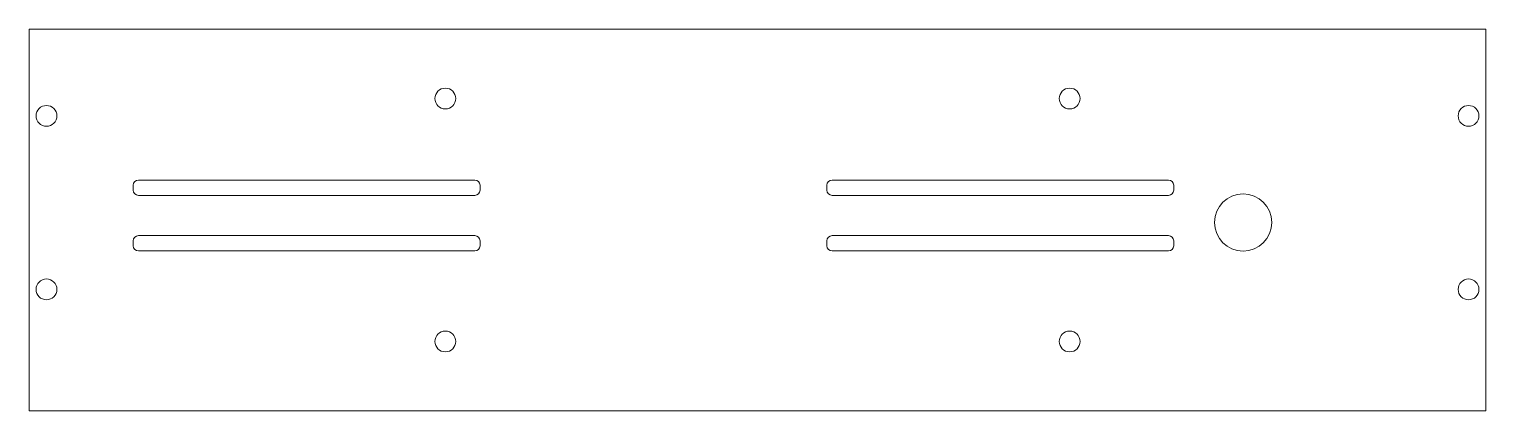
# Model space of a CAD drawing. Header units: millimetres. Extents: x -395 to 25, y -10 to 100.
import ezdxf

# ---------------------------------------------------------------- set-up
doc = ezdxf.new("R2010")
doc.units = ezdxf.units.MM

msp = doc.modelspace()

# ---------------------------------------------------------------- linework, layer by layer
at = {"color": 7, "linetype": 'Continuous', "lineweight": 15}
for p, q in [((-394.69, 100), (-394.69, -10)), ((25.31, 100), (-394.69, 100)), ((25.31, -10), (25.31, 100)), ((-364.69, 55), (-364.69, 53.6)), ((-266.19, 56.5), (-363.19, 56.5)), ((-264.69, 53.6), (-264.69, 55)), ((-164.69, 55), (-164.69, 53.6)), ((-66.19, 56.5), (-163.19, 56.5)), ((-64.69, 53.6), (-64.69, 55)), ((-363.19, 52.1), (-266.19, 52.1)), ((-163.19, 52.1), (-66.19, 52.1)), ((-364.69, 39), (-364.69, 37.6)), ((-266.19, 40.5), (-363.19, 40.5)), ((-264.69, 37.6), (-264.69, 39)), ((-164.69, 39), (-164.69, 37.6)), ((-66.19, 40.5), (-163.19, 40.5)), ((-64.69, 37.6), (-64.69, 39)), ((-363.19, 36.1), (-266.19, 36.1)), ((-163.19, 36.1), (-66.19, 36.1)), ((-394.69, -10), (25.31, -10))]:
    msp.add_line(p, q, dxfattribs=at)
for centre, radius in [((-274.69, 80), 3), ((-94.69, 80), 3), ((-389.69, 75), 3), ((20.31, 75), 3), ((-44.69, 44.3), 8.25), ((-389.69, 25), 3), ((20.31, 25), 3), ((-274.69, 10), 3), ((-94.69, 10), 3)]:
    msp.add_circle(centre, radius, dxfattribs=at)
for centre, start, end in [((-363.19, 55), 90, 180), ((-266.19, 55), 0, 90), ((-163.19, 55), 90, 180), ((-66.19, 55), 0, 90), ((-363.19, 53.6), 180, 270), ((-266.19, 53.6), 270, 0), ((-163.19, 53.6), 180, 270), ((-66.19, 53.6), 270, 0), ((-363.19, 39), 90, 180), ((-266.19, 39), 0, 90), ((-163.19, 39), 90, 180), ((-66.19, 39), 0, 90), ((-363.19, 37.6), 180, 270), ((-266.19, 37.6), 270, 0), ((-163.19, 37.6), 180, 270), ((-66.19, 37.6), 270, 0)]:
    msp.add_arc(centre, 1.5, start, end, dxfattribs=at)

doc.saveas('drawing.dxf')
